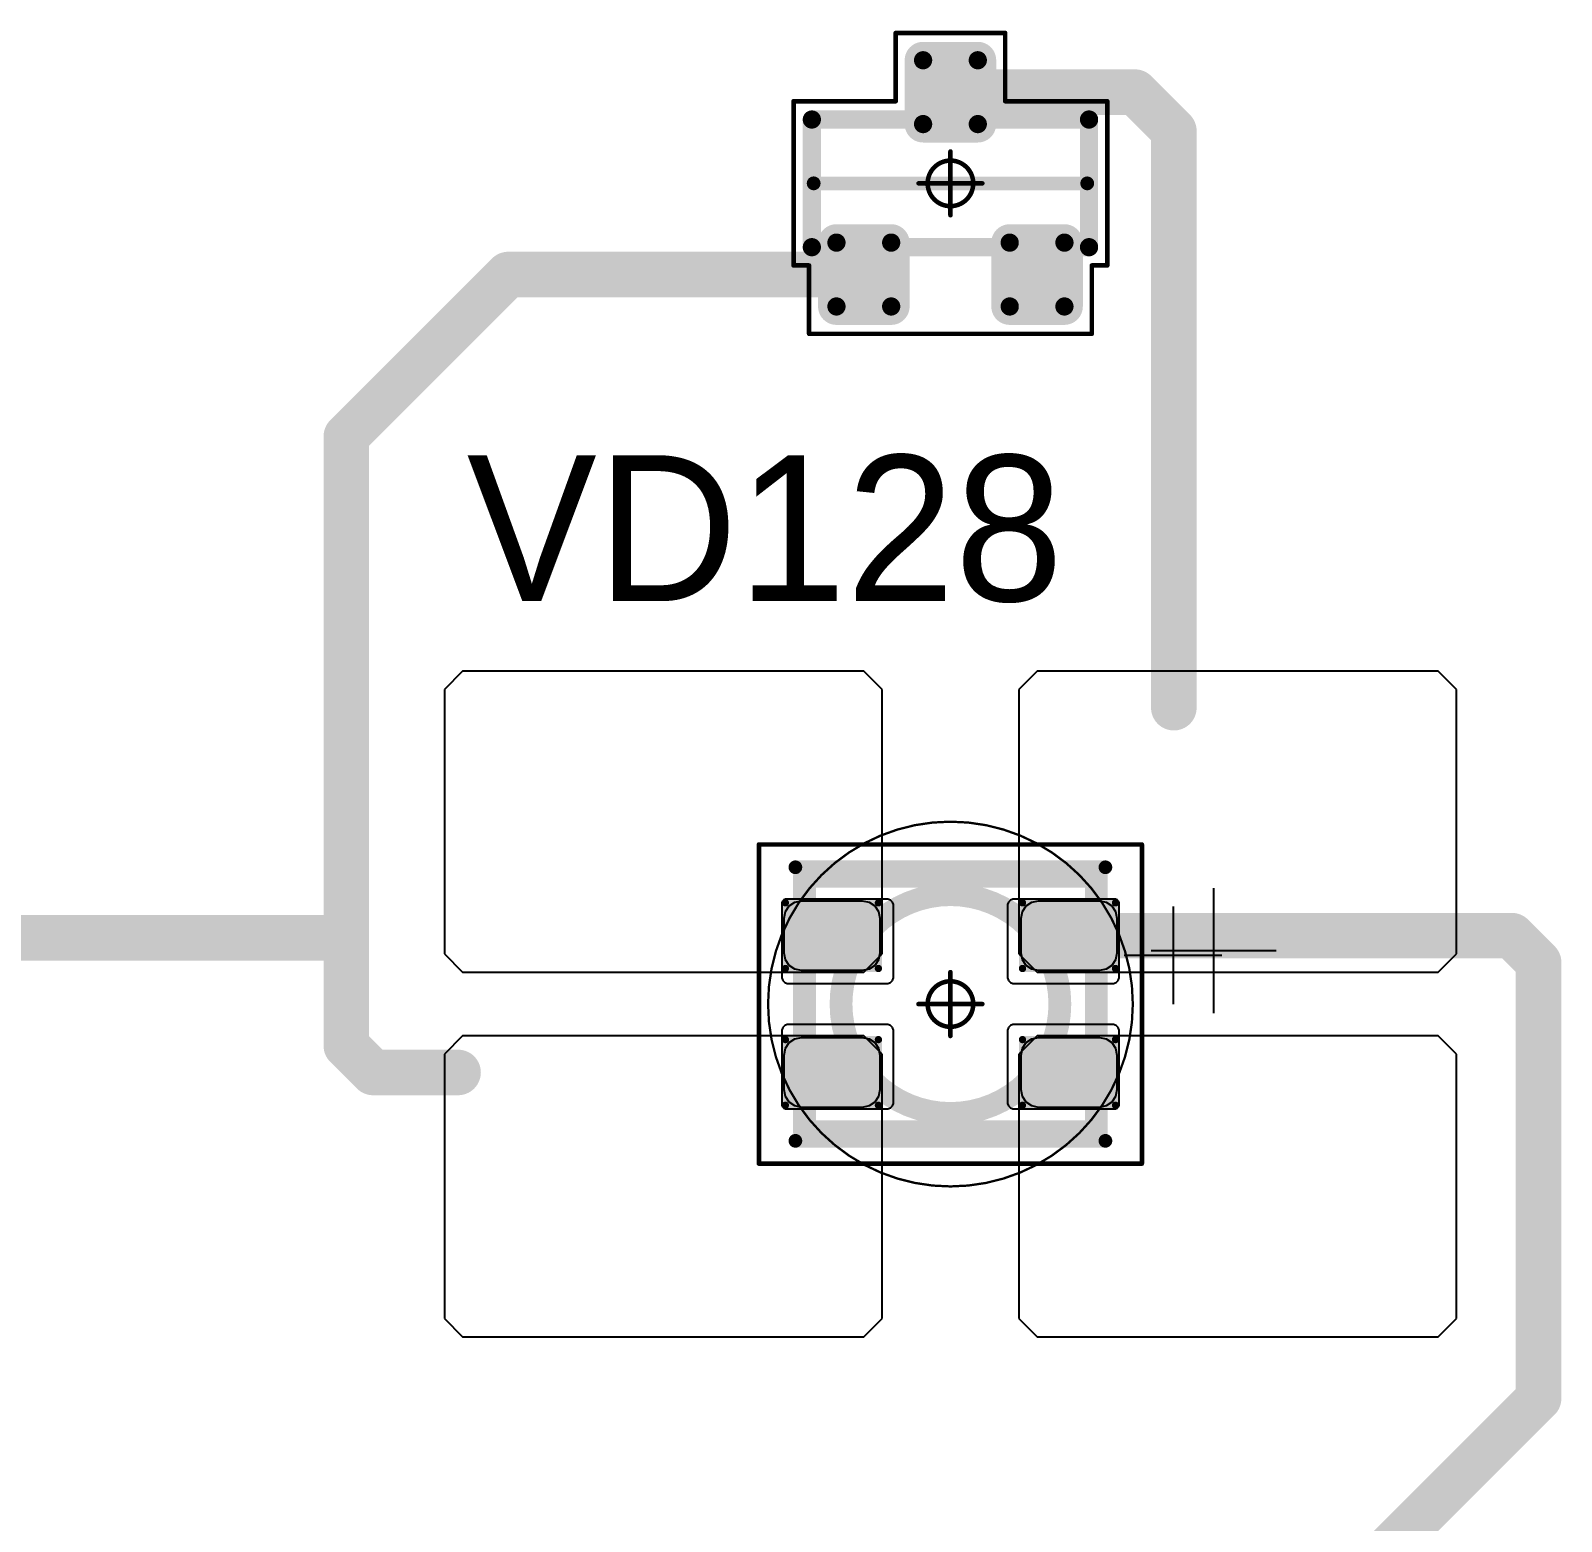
# Model space of a CAD drawing. Header units: millimetres. Extents: x 0 to 400, y 0 to 514.
# Drawn here: x 149.91 to 166.7, y 146.83 to 163.18 of the extents above; entities that cross this region are included whole.
import ezdxf

# ---------------------------------------------------------------- set-up
doc = ezdxf.new("R2010")
doc.units = ezdxf.units.MM
for name, color, linetype in [('Mechanical13', 56, 'Continuous'), ('Mechanical15', 56, 'Continuous'), ('Mechanical2', 216, 'Continuous'), ('TopLayer', 1, 'Continuous'), ('TopOverlay', 2, 'Continuous'), ('TopPaste', 8, 'Continuous'), ('TopSolder', 216, 'Continuous')]:
    doc.layers.add(name, color=color, linetype=linetype)

# ---------------------------------------------------------------- blocks, each defined once
blk = doc.blocks.new('SOT23_54')
at = {"layer": 'Mechanical13', "const_width": 0.2}
for points in [[(-0.7, 1.52), (0.7, 1.52)], [(-0.7, 1.52), (-0.7, -1.52)], [(0.7, 1.52), (0.7, -1.52)], [(-0.7, -1.52), (0.7, -1.52)]]:
    blk.add_lwpolyline(points, dxfattribs=at)
at = {"layer": 'Mechanical13', "const_width": 0.1}
for points in [[(-0.75, 1.52, 1), (-0.65, 1.52, 1)], [(-0.75, 1.52, 1), (-0.65, 1.52, 1)], [(0.65, 1.52, 1), (0.75, 1.52, 1)], [(0.65, 1.52, 1), (0.75, 1.52, 1)], [(-0.75, -1.52, 1), (-0.65, -1.52, 1)], [(-0.75, -1.52, 1), (-0.65, -1.52, 1)], [(0.65, -1.52, 1), (0.75, -1.52, 1)], [(0.65, -1.52, 1), (0.75, -1.52, 1)]]:
    blk.add_lwpolyline(points, format="xyb", close=True, dxfattribs=at)
at = {"layer": 'Mechanical15', "const_width": 0.05}
for points in [[(-0.9, 1.72), (-0.9, 1.55)], [(-0.9, 1.72), (0.9, 1.72)], [(0.9, 1.72), (0.9, 0.6)], [(-1.65, 1.55), (-1.65, -1.55)], [(-1.65, 1.55), (-0.9, 1.55)], [(0.9, 0.6), (1.65, 0.6)], [(1.65, 0.6), (1.65, -0.6)], [(0, 0.35), (0, -0.35)], [(-0.35, 0), (0.35, 0)], [(0.9, -0.6), (1.65, -0.6)], [(0.9, -0.6), (0.9, -1.72)], [(-1.65, -1.55), (-0.9, -1.55)], [(-0.9, -1.55), (-0.9, -1.72)], [(-0.9, -1.72), (0.9, -1.72)]]:
    blk.add_lwpolyline(points, dxfattribs=at)
at = {"layer": 'Mechanical15'}
for points, const_width in [([(-0.913, 1.72, 1), (-0.888, 1.72, 1)], 0.025), ([(-0.913, 1.72, 1), (-0.888, 1.72, 1)], 0.025), ([(0.888, 1.72, 1), (0.913, 1.72, 1)], 0.025), ([(0.888, 1.72, 1), (0.913, 1.72, 1)], 0.025), ([(-1.662, 1.55, 1), (-1.637, 1.55, 1)], 0.025), ([(-1.662, 1.55, 1), (-1.637, 1.55, 1)], 0.025), ([(-0.913, 1.55, 1), (-0.888, 1.55, 1)], 0.025), ([(-0.913, 1.55, 1), (-0.888, 1.55, 1)], 0.025), ([(0.888, 0.6, 1), (0.913, 0.6, 1)], 0.025), ([(0.888, 0.6, 1), (0.913, 0.6, 1)], 0.025), ([(1.637, 0.6, 1), (1.662, 0.6, 1)], 0.025), ([(1.637, 0.6, 1), (1.662, 0.6, 1)], 0.025), ([(-0.012, 0.35, 1), (0.012, 0.35, 1)], 0.025), ([(0.25, 0, 1), (-0.25, 0, 1)], 0.05), ([(-0.362, 0, 1), (-0.337, 0, 1)], 0.025), ([(-0.262, 0, 1), (-0.238, 0, 1)], 0.025), ([(0.238, 0, 1), (0.262, 0, 1)], 0.025), ([(0.337, 0, 1), (0.362, 0, 1)], 0.025), ([(-0.012, -0.35, 1), (0.012, -0.35, 1)], 0.025), ([(0.888, -0.6, 1), (0.913, -0.6, 1)], 0.025), ([(0.888, -0.6, 1), (0.913, -0.6, 1)], 0.025), ([(1.637, -0.6, 1), (1.662, -0.6, 1)], 0.025), ([(1.637, -0.6, 1), (1.662, -0.6, 1)], 0.025), ([(-1.662, -1.55, 1), (-1.637, -1.55, 1)], 0.025), ([(-1.662, -1.55, 1), (-1.637, -1.55, 1)], 0.025), ([(-0.913, -1.55, 1), (-0.888, -1.55, 1)], 0.025), ([(-0.913, -1.55, 1), (-0.888, -1.55, 1)], 0.025), ([(-0.913, -1.72, 1), (-0.888, -1.72, 1)], 0.025), ([(-0.913, -1.72, 1), (-0.888, -1.72, 1)], 0.025), ([(0.888, -1.72, 1), (0.913, -1.72, 1)], 0.025), ([(0.888, -1.72, 1), (0.913, -1.72, 1)], 0.025)]:
    blk.add_lwpolyline(points, format="xyb", close=True, dxfattribs=dict(at, const_width=const_width))
at = {"layer": 'TopLayer', "const_width": 0.1}
for points in [[(-1.4, 1.25, 1), (-1.3, 1.25, 1)], [(-0.7, 1.25, 1), (-0.6, 1.25, 1)], [(-1.4, 0.65, 1), (-1.3, 0.65, 1)], [(-0.7, 0.65, 1), (-0.6, 0.65, 1)], [(0.6, 0.3, 1), (0.7, 0.3, 1)], [(1.3, 0.3, 1), (1.4, 0.3, 1)], [(0.6, -0.3, 1), (0.7, -0.3, 1)], [(1.3, -0.3, 1), (1.4, -0.3, 1)], [(-1.4, -0.65, 1), (-1.3, -0.65, 1)], [(-0.7, -0.65, 1), (-0.6, -0.65, 1)], [(-1.4, -1.25, 1), (-1.3, -1.25, 1)], [(-0.7, -1.25, 1), (-0.6, -1.25, 1)]]:
    blk.add_lwpolyline(points, format="xyb", close=True, dxfattribs=at)
at = {"layer": 'TopLayer'}
for points in [[(-1.35, 1.35), (-1.35, 0.55), (-0.65, 1.35), (-0.65, 0.55)], [(-1.45, 1.25), (-1.45, 0.65), (-0.55, 1.25), (-0.55, 0.65)], [(0.65, 0.4), (0.65, -0.4), (1.35, 0.4), (1.35, -0.4)], [(0.55, 0.3), (0.55, -0.3), (1.45, 0.3), (1.45, -0.3)], [(-1.45, -0.65), (-1.45, -1.25), (-0.55, -0.65), (-0.55, -1.25)], [(-1.35, -0.55), (-1.35, -1.35), (-0.65, -0.55), (-0.65, -1.35)]]:
    blk.add_solid(points, dxfattribs=at)
at = {"layer": 'TopOverlay', "const_width": 0.15}
blk.add_lwpolyline([(0, 1.5), (0, -1.5)], dxfattribs=at)
at = {"layer": 'TopOverlay', "const_width": 0.075}
for points in [[(-0.038, 1.5, 1), (0.038, 1.5, 1)], [(-0.038, -1.5, 1), (0.038, -1.5, 1)]]:
    blk.add_lwpolyline(points, format="xyb", close=True, dxfattribs=at)
at = {"layer": 'TopPaste', "const_width": 0.075}
for points in [[(-1.387, 1.25, 1), (-1.313, 1.25, 1)], [(-0.687, 1.25, 1), (-0.613, 1.25, 1)], [(-1.387, 0.65, 1), (-1.313, 0.65, 1)], [(-0.687, 0.65, 1), (-0.613, 0.65, 1)], [(0.613, 0.3, 1), (0.687, 0.3, 1)], [(1.313, 0.3, 1), (1.387, 0.3, 1)], [(0.613, -0.3, 1), (0.687, -0.3, 1)], [(1.313, -0.3, 1), (1.387, -0.3, 1)], [(-1.387, -0.65, 1), (-1.313, -0.65, 1)], [(-0.687, -0.65, 1), (-0.613, -0.65, 1)], [(-1.387, -1.25, 1), (-1.313, -1.25, 1)], [(-0.687, -1.25, 1), (-0.613, -1.25, 1)]]:
    blk.add_lwpolyline(points, format="xyb", close=True, dxfattribs=at)
at = {"layer": 'TopPaste'}
for points in [[(-1.425, 1.25), (-1.425, 0.65), (-0.575, 1.25), (-0.575, 0.65)], [(-1.35, 1.325), (-1.35, 0.575), (-0.65, 1.325), (-0.65, 0.575)], [(0.65, 0.375), (0.65, -0.375), (1.35, 0.375), (1.35, -0.375)], [(0.575, 0.3), (0.575, -0.3), (1.425, 0.3), (1.425, -0.3)], [(-1.425, -0.65), (-1.425, -1.25), (-0.575, -0.65), (-0.575, -1.25)], [(-1.35, -0.575), (-1.35, -1.325), (-0.65, -0.575), (-0.65, -1.325)]]:
    blk.add_solid(points, dxfattribs=at)
at = {"layer": 'TopSolder', "const_width": 0.202}
for points in [[(-1.451, 1.25, 1), (-1.249, 1.25, 1)], [(-0.751, 1.25, 1), (-0.549, 1.25, 1)], [(-1.451, 0.65, 1), (-1.249, 0.65, 1)], [(-0.751, 0.65, 1), (-0.549, 0.65, 1)], [(0.549, 0.3, 1), (0.751, 0.3, 1)], [(1.249, 0.3, 1), (1.451, 0.3, 1)], [(0.549, -0.3, 1), (0.751, -0.3, 1)], [(1.249, -0.3, 1), (1.451, -0.3, 1)], [(-1.451, -0.65, 1), (-1.249, -0.65, 1)], [(-0.751, -0.65, 1), (-0.549, -0.65, 1)], [(-1.451, -1.25, 1), (-1.249, -1.25, 1)], [(-0.751, -1.25, 1), (-0.549, -1.25, 1)]]:
    blk.add_lwpolyline(points, format="xyb", close=True, dxfattribs=at)
at = {"layer": 'TopSolder'}
for points in [[(-1.35, 1.452), (-1.35, 0.448), (-0.65, 1.452), (-0.65, 0.448)], [(-1.552, 1.25), (-1.552, 0.65), (-0.448, 1.25), (-0.448, 0.65)], [(0.65, 0.502), (0.65, -0.502), (1.35, 0.502), (1.35, -0.502)], [(0.448, 0.3), (0.448, -0.3), (1.552, 0.3), (1.552, -0.3)], [(-1.35, -0.448), (-1.35, -1.452), (-0.65, -0.448), (-0.65, -1.452)], [(-1.552, -0.65), (-1.552, -1.25), (-0.448, -0.65), (-0.448, -1.25)]]:
    blk.add_solid(points, dxfattribs=at)
blk = doc.blocks.new('E65F_227')
at = {"layer": 'Mechanical13'}
for p, q in [((2.441, 1.071), (2.441, 0)), ((1.905, 0.536), (2.976, 0.536))]:
    blk.add_line(p, q, dxfattribs=at)
at = {"layer": 'Mechanical13', "const_width": 0.25}
for points in [[(-1.6, -1.4), (-1.6, 1.4)], [(-1.6, 1.4), (1.6, 1.4)], [(1.6, -1.4), (1.6, 1.4)], [(-1.6, -1.4), (1.6, -1.4)]]:
    blk.add_lwpolyline(points, dxfattribs=at)
at = {"layer": 'Mechanical13'}
for points, const_width in [([(-1.663, 1.4, 1), (-1.538, 1.4, 1)], 0.125), ([(-1.663, 1.4, 1), (-1.538, 1.4, 1)], 0.125), ([(1.537, 1.4, 1), (1.662, 1.4, 1)], 0.125), ([(1.537, 1.4, 1), (1.662, 1.4, 1)], 0.125), ([(1.2, 0, 1), (-1.2, 0, 1)], 0.25), ([(-1.263, 0, 1), (-1.138, 0, 1)], 0.125), ([(1.137, 0, 1), (1.262, 0, 1)], 0.125), ([(-1.663, -1.4, 1), (-1.538, -1.4, 1)], 0.125), ([(-1.663, -1.4, 1), (-1.538, -1.4, 1)], 0.125), ([(1.537, -1.4, 1), (1.662, -1.4, 1)], 0.125), ([(1.537, -1.4, 1), (1.662, -1.4, 1)], 0.125)]:
    blk.add_lwpolyline(points, format="xyb", close=True, dxfattribs=dict(at, const_width=const_width))
at = {"layer": 'Mechanical15', "const_width": 0.05}
for points in [[(-2.1, 1.75), (2.1, 1.75)], [(-2.1, -1.75), (-2.1, 1.75)], [(2.1, -1.75), (2.1, 1.75)], [(0, -0.35), (0, 0.35)], [(0, -0.35), (0, 0.35)], [(-0.35, 0), (0.35, 0)], [(-0.35, 0), (0.35, 0)], [(-2.1, -1.75), (2.1, -1.75)]]:
    blk.add_lwpolyline(points, dxfattribs=at)
at = {"layer": 'Mechanical15'}
for points, const_width in [([(-2.113, 1.75, 1), (-2.088, 1.75, 1)], 0.025), ([(-2.113, 1.75, 1), (-2.088, 1.75, 1)], 0.025), ([(2.087, 1.75, 1), (2.112, 1.75, 1)], 0.025), ([(2.087, 1.75, 1), (2.112, 1.75, 1)], 0.025), ([(-0.013, 0.35, 1), (0.012, 0.35, 1)], 0.025), ([(-0.013, 0.35, 1), (0.012, 0.35, 1)], 0.025), ([(0.25, 0, 1), (-0.25, 0, 1)], 0.05), ([(0.25, 0, 1), (-0.25, 0, 1)], 0.05), ([(-0.363, 0, 1), (-0.338, 0, 1)], 0.025), ([(-0.363, 0, 1), (-0.338, 0, 1)], 0.025), ([(-0.263, 0, 1), (-0.238, 0, 1)], 0.025), ([(-0.263, 0, 1), (-0.238, 0, 1)], 0.025), ([(0.237, 0, 1), (0.262, 0, 1)], 0.025), ([(0.237, 0, 1), (0.262, 0, 1)], 0.025), ([(0.337, 0, 1), (0.362, 0, 1)], 0.025), ([(0.337, 0, 1), (0.362, 0, 1)], 0.025), ([(-0.013, -0.35, 1), (0.012, -0.35, 1)], 0.025), ([(-0.013, -0.35, 1), (0.012, -0.35, 1)], 0.025), ([(-2.113, -1.75, 1), (-2.088, -1.75, 1)], 0.025), ([(-2.113, -1.75, 1), (-2.088, -1.75, 1)], 0.025), ([(2.087, -1.75, 1), (2.112, -1.75, 1)], 0.025), ([(2.087, -1.75, 1), (2.112, -1.75, 1)], 0.025)]:
    blk.add_lwpolyline(points, format="xyb", close=True, dxfattribs=dict(at, const_width=const_width))
at = {"layer": 'TopLayer'}
for p, q in [((-5.35, 3.65), (-5.55, 3.45)), ((-0.95, 3.65), (-5.35, 3.65)), ((-5.35, 3.65), (-5.35, 3.65)), ((-0.75, 3.45), (-0.95, 3.65)), ((0.95, 3.65), (0.75, 3.45)), ((5.35, 3.65), (0.95, 3.65)), ((0.95, 3.65), (0.95, 3.65)), ((5.55, 3.45), (5.35, 3.65)), ((-5.55, 3.45), (-5.55, 3.45)), ((-5.55, 3.45), (-5.55, 0.55)), ((-0.75, 0.55), (-0.75, 3.45)), ((0.75, 3.45), (0.75, 3.45)), ((0.75, 3.45), (0.75, 0.55)), ((5.55, 0.55), (5.55, 3.45)), ((-5.55, 0.55), (-5.35, 0.35)), ((-0.95, 0.35), (-0.75, 0.55)), ((0.75, 0.55), (0.95, 0.35)), ((5.35, 0.35), (5.55, 0.55)), ((-5.35, 0.35), (-0.95, 0.35)), ((0.95, 0.35), (5.35, 0.35)), ((-5.35, -0.35), (-5.55, -0.55)), ((-0.95, -0.35), (-5.35, -0.35)), ((-5.35, -0.35), (-5.35, -0.35)), ((-0.75, -0.55), (-0.95, -0.35)), ((0.95, -0.35), (0.75, -0.55)), ((5.35, -0.35), (0.95, -0.35)), ((0.95, -0.35), (0.95, -0.35)), ((5.55, -0.55), (5.35, -0.35)), ((-5.55, -0.55), (-5.55, -0.55)), ((-5.55, -0.55), (-5.55, -3.45)), ((-0.75, -3.45), (-0.75, -0.55)), ((0.75, -0.55), (0.75, -0.55)), ((0.75, -0.55), (0.75, -3.45)), ((5.55, -3.45), (5.55, -0.55)), ((-5.55, -3.45), (-5.35, -3.65)), ((-0.95, -3.65), (-0.75, -3.45)), ((0.75, -3.45), (0.95, -3.65)), ((5.35, -3.65), (5.55, -3.45)), ((-5.35, -3.65), (-0.95, -3.65)), ((0.95, -3.65), (5.35, -3.65))]:
    blk.add_line(p, q, dxfattribs=at)
at = {"layer": 'TopLayer', "const_width": 0.04}
for points in [[(-1.83, 1.11, 1), (-1.79, 1.11, 1)], [(-0.81, 1.11, 1), (-0.77, 1.11, 1)], [(0.77, 1.11, 1), (0.81, 1.11, 1)], [(1.79, 1.11, 1), (1.83, 1.11, 1)], [(-1.83, 0.39, 1), (-1.79, 0.39, 1)], [(-0.81, 0.39, 1), (-0.77, 0.39, 1)], [(0.77, 0.39, 1), (0.81, 0.39, 1)], [(1.79, 0.39, 1), (1.83, 0.39, 1)], [(-1.83, -0.39, 1), (-1.79, -0.39, 1)], [(-0.81, -0.39, 1), (-0.77, -0.39, 1)], [(0.77, -0.39, 1), (0.81, -0.39, 1)], [(1.79, -0.39, 1), (1.83, -0.39, 1)], [(-1.83, -1.11, 1), (-1.79, -1.11, 1)], [(-0.81, -1.11, 1), (-0.77, -1.11, 1)], [(0.77, -1.11, 1), (0.81, -1.11, 1)], [(1.79, -1.11, 1), (1.83, -1.11, 1)]]:
    blk.add_lwpolyline(points, format="xyb", close=True, dxfattribs=at)
at = {"layer": 'TopLayer'}
for points in [[(-1.85, 1.11), (-1.85, 0.39), (-0.75, 1.11), (-0.75, 0.39)], [(-1.81, 1.15), (-1.81, 0.35), (-0.79, 1.15), (-0.79, 0.35)], [(0.75, 1.11), (0.75, 0.39), (1.85, 1.11), (1.85, 0.39)], [(0.79, 1.15), (0.79, 0.35), (1.81, 1.15), (1.81, 0.35)], [(-1.85, -0.39), (-1.85, -1.11), (-0.75, -0.39), (-0.75, -1.11)], [(-1.81, -0.35), (-1.81, -1.15), (-0.79, -0.35), (-0.79, -1.15)], [(0.75, -0.39), (0.75, -1.11), (1.85, -0.39), (1.85, -1.11)], [(0.79, -0.35), (0.79, -1.15), (1.81, -0.35), (1.81, -1.15)]]:
    blk.add_solid(points, dxfattribs=at)
at = {"layer": 'TopOverlay'}
for p, q in [((2.886, 1.271), (2.886, -0.1)), ((2.2, 0.586), (3.571, 0.586))]:
    blk.add_line(p, q, dxfattribs=at)
at = {"layer": 'TopOverlay', "const_width": 0.15}
for points in [[(-1.7, 1.5), (1.7, 1.5)], [(-1.7, -1.5), (1.7, -1.5)]]:
    blk.add_lwpolyline(points, dxfattribs=at)
at = {"layer": 'TopOverlay', "const_width": 0.075}
for points in [[(-1.738, 1.5, 1), (-1.663, 1.5, 1)], [(1.662, 1.5, 1), (1.737, 1.5, 1)], [(-1.738, -1.5, 1), (-1.663, -1.5, 1)], [(1.662, -1.5, 1), (1.737, -1.5, 1)]]:
    blk.add_lwpolyline(points, format="xyb", close=True, dxfattribs=at)
at = {"layer": 'TopPaste'}
for p, q in [((-1.814, 1.011), (-1.829, 0.938)), ((-1.773, 1.073), (-1.814, 1.011)), ((-1.711, 1.114), (-1.773, 1.073)), ((-1.638, 1.129), (-1.711, 1.114)), ((-0.963, 1.129), (-1.638, 1.129)), ((-0.889, 1.114), (-0.963, 1.129)), ((-0.827, 1.073), (-0.889, 1.114)), ((-0.786, 1.011), (-0.827, 1.073)), ((-0.771, 0.938), (-0.786, 1.011)), ((0.786, 1.011), (0.771, 0.938)), ((0.827, 1.073), (0.786, 1.011)), ((0.889, 1.114), (0.827, 1.073)), ((0.962, 1.129), (0.889, 1.114)), ((1.637, 1.129), (0.962, 1.129)), ((1.711, 1.114), (1.637, 1.129)), ((1.773, 1.073), (1.711, 1.114)), ((1.814, 1.011), (1.773, 1.073)), ((1.829, 0.938), (1.814, 1.011)), ((-1.829, 0.938), (-1.829, 0.563)), ((-0.771, 0.563), (-0.771, 0.938)), ((0.771, 0.938), (0.771, 0.563)), ((1.829, 0.563), (1.829, 0.938)), ((-1.829, 0.563), (-1.814, 0.489)), ((-0.786, 0.489), (-0.771, 0.563)), ((0.771, 0.563), (0.786, 0.489)), ((1.814, 0.489), (1.829, 0.563)), ((-1.814, 0.489), (-1.773, 0.427)), ((-1.773, 0.427), (-1.711, 0.386)), ((-1.711, 0.386), (-1.638, 0.371)), ((-1.638, 0.371), (-0.963, 0.371)), ((-0.963, 0.371), (-0.889, 0.386)), ((-0.889, 0.386), (-0.827, 0.427)), ((-0.827, 0.427), (-0.786, 0.489)), ((0.786, 0.489), (0.827, 0.427)), ((0.827, 0.427), (0.889, 0.386)), ((0.889, 0.386), (0.962, 0.371)), ((0.962, 0.371), (1.637, 0.371)), ((1.637, 0.371), (1.711, 0.386)), ((1.711, 0.386), (1.773, 0.427)), ((1.773, 0.427), (1.814, 0.489)), ((-1.814, -0.489), (-1.829, -0.563)), ((-1.773, -0.427), (-1.814, -0.489)), ((-1.711, -0.386), (-1.773, -0.427)), ((-1.638, -0.371), (-1.711, -0.386)), ((-0.963, -0.371), (-1.638, -0.371)), ((-0.889, -0.386), (-0.963, -0.371)), ((-0.827, -0.427), (-0.889, -0.386)), ((-0.786, -0.489), (-0.827, -0.427)), ((-0.771, -0.563), (-0.786, -0.489)), ((0.786, -0.489), (0.771, -0.563)), ((0.827, -0.427), (0.786, -0.489)), ((0.889, -0.386), (0.827, -0.427)), ((0.962, -0.371), (0.889, -0.386)), ((1.637, -0.371), (0.962, -0.371)), ((1.711, -0.386), (1.637, -0.371)), ((1.773, -0.427), (1.711, -0.386)), ((1.814, -0.489), (1.773, -0.427)), ((1.829, -0.563), (1.814, -0.489)), ((-1.829, -0.563), (-1.829, -0.938)), ((-0.771, -0.938), (-0.771, -0.563)), ((0.771, -0.563), (0.771, -0.938)), ((1.829, -0.938), (1.829, -0.563)), ((-1.829, -0.938), (-1.814, -1.011)), ((-0.786, -1.011), (-0.771, -0.938)), ((0.771, -0.938), (0.786, -1.011)), ((1.814, -1.011), (1.829, -0.938)), ((-1.814, -1.011), (-1.773, -1.073)), ((-1.773, -1.073), (-1.711, -1.114)), ((-1.711, -1.114), (-1.638, -1.129)), ((-1.638, -1.129), (-0.963, -1.129)), ((-0.963, -1.129), (-0.889, -1.114)), ((-0.889, -1.114), (-0.827, -1.073)), ((-0.827, -1.073), (-0.786, -1.011)), ((0.786, -1.011), (0.827, -1.073)), ((0.827, -1.073), (0.889, -1.114)), ((0.889, -1.114), (0.962, -1.129)), ((0.962, -1.129), (1.637, -1.129)), ((1.637, -1.129), (1.711, -1.114)), ((1.711, -1.114), (1.773, -1.073)), ((1.773, -1.073), (1.814, -1.011))]:
    blk.add_line(p, q, dxfattribs=at)
at = {"layer": 'TopSolder'}
for p, q in [((-1.842, 1.129), (-1.85, 1.111)), ((-1.85, 1.111), (-1.85, 1.101)), ((-1.85, 1.101), (-1.85, 1.101)), ((-1.85, 1.101), (-1.85, 0.301)), ((-1.828, 1.143), (-1.842, 1.129)), ((-1.81, 1.151), (-1.828, 1.143)), ((-1.8, 1.151), (-1.81, 1.151)), ((-0.7, 1.151), (-1.8, 1.151)), ((-0.685, 1.151), (-0.7, 1.151)), ((-0.7, 1.151), (-0.7, 1.151)), ((-0.658, 1.139), (-0.685, 1.151)), ((-0.636, 1.118), (-0.658, 1.139)), ((-0.625, 1.09), (-0.636, 1.118)), ((-0.625, 1.076), (-0.625, 1.09)), ((-0.625, 0.301), (-0.625, 1.076)), ((0.636, 1.118), (0.625, 1.09)), ((0.625, 1.09), (0.625, 1.076)), ((0.625, 1.076), (0.625, 1.076)), ((0.625, 1.076), (0.625, 0.301)), ((0.657, 1.139), (0.636, 1.118)), ((0.685, 1.151), (0.657, 1.139)), ((0.7, 1.151), (0.685, 1.151)), ((1.8, 1.151), (0.7, 1.151)), ((1.81, 1.151), (1.8, 1.151)), ((1.8, 1.151), (1.8, 1.151)), ((1.828, 1.143), (1.81, 1.151)), ((1.842, 1.129), (1.828, 1.143)), ((1.85, 1.111), (1.842, 1.129)), ((1.85, 1.101), (1.85, 1.111)), ((1.85, 0.301), (1.85, 1.101)), ((-1.85, 0.301), (-1.85, 0.286)), ((-1.85, 0.286), (-1.839, 0.258)), ((-1.839, 0.258), (-1.818, 0.237)), ((-1.818, 0.237), (-1.79, 0.226)), ((-1.79, 0.226), (-1.775, 0.226)), ((-1.775, 0.226), (-1.775, 0.226)), ((-1.775, 0.226), (-0.7, 0.226)), ((-0.7, 0.226), (-0.685, 0.226)), ((-0.685, 0.226), (-0.658, 0.237)), ((-0.658, 0.237), (-0.636, 0.258)), ((-0.636, 0.258), (-0.625, 0.286)), ((-0.625, 0.286), (-0.625, 0.301)), ((-0.625, 0.301), (-0.625, 0.301)), ((0.625, 0.301), (0.625, 0.286)), ((0.625, 0.286), (0.636, 0.258)), ((0.636, 0.258), (0.657, 0.237)), ((0.657, 0.237), (0.685, 0.226)), ((0.685, 0.226), (0.7, 0.226)), ((0.7, 0.226), (0.7, 0.226)), ((0.7, 0.226), (1.775, 0.226)), ((1.775, 0.226), (1.79, 0.226)), ((1.79, 0.226), (1.817, 0.237)), ((1.817, 0.237), (1.839, 0.258)), ((1.839, 0.258), (1.85, 0.286)), ((1.85, 0.286), (1.85, 0.301)), ((1.85, 0.301), (1.85, 0.301)), ((-1.839, -0.257), (-1.85, -0.285)), ((-1.85, -0.285), (-1.85, -0.299)), ((-1.85, -0.299), (-1.85, -0.299)), ((-1.85, -0.299), (-1.85, -1.099)), ((-1.818, -0.236), (-1.839, -0.257)), ((-1.79, -0.224), (-1.818, -0.236)), ((-1.775, -0.224), (-1.79, -0.224)), ((-0.7, -0.224), (-1.775, -0.224)), ((-0.685, -0.224), (-0.7, -0.224)), ((-0.7, -0.224), (-0.7, -0.224)), ((-0.658, -0.236), (-0.685, -0.224)), ((-0.636, -0.257), (-0.658, -0.236)), ((-0.625, -0.285), (-0.636, -0.257)), ((-0.625, -0.299), (-0.625, -0.285)), ((-0.625, -1.074), (-0.625, -0.299)), ((0.636, -0.257), (0.625, -0.285)), ((0.625, -0.285), (0.625, -0.299)), ((0.625, -0.299), (0.625, -0.299)), ((0.625, -0.299), (0.625, -1.074)), ((0.657, -0.236), (0.636, -0.257)), ((0.685, -0.224), (0.657, -0.236)), ((0.7, -0.224), (0.685, -0.224)), ((1.775, -0.224), (0.7, -0.224)), ((1.79, -0.224), (1.775, -0.224)), ((1.775, -0.224), (1.775, -0.224)), ((1.817, -0.236), (1.79, -0.224)), ((1.839, -0.257), (1.817, -0.236)), ((1.85, -0.285), (1.839, -0.257)), ((1.85, -0.299), (1.85, -0.285)), ((1.85, -1.099), (1.85, -0.299)), ((-1.85, -1.099), (-1.85, -1.109)), ((-1.85, -1.109), (-1.842, -1.128)), ((-1.842, -1.128), (-1.828, -1.142)), ((-1.828, -1.142), (-1.81, -1.149)), ((-1.81, -1.149), (-1.8, -1.149)), ((-1.8, -1.149), (-0.7, -1.149)), ((-1.8, -1.149), (-1.8, -1.149)), ((-0.7, -1.149), (-0.685, -1.149)), ((-0.685, -1.149), (-0.658, -1.138)), ((-0.658, -1.138), (-0.636, -1.117)), ((-0.636, -1.117), (-0.625, -1.089)), ((-0.625, -1.089), (-0.625, -1.074)), ((-0.625, -1.074), (-0.625, -1.074)), ((0.625, -1.074), (0.625, -1.089)), ((0.625, -1.089), (0.636, -1.117)), ((0.636, -1.117), (0.657, -1.138)), ((0.657, -1.138), (0.685, -1.149)), ((0.685, -1.149), (0.7, -1.149)), ((0.7, -1.149), (1.8, -1.149)), ((0.7, -1.149), (0.7, -1.149)), ((1.8, -1.149), (1.81, -1.149)), ((1.81, -1.149), (1.828, -1.142)), ((1.828, -1.142), (1.842, -1.128)), ((1.842, -1.128), (1.85, -1.109)), ((1.85, -1.109), (1.85, -1.099)), ((1.85, -1.099), (1.85, -1.099))]:
    blk.add_line(p, q, dxfattribs=at)

msp = doc.modelspace()

# ---------------------------------------------------------------- linework, layer by layer
at = {"layer": 'Mechanical2'}
for points, const_width in [([(162, 152.5, 1), (158, 152.5, 1)], 0.0254), ([(160, 154.5, 1), (160, 154.5, 1)], 0.0005), ([(157.994, 152.5, 1), (158.006, 152.5, 1)], 0.0127), ([(158, 152.5, 1), (158, 152.5, 1)], 0.0005), ([(161.994, 152.5, 1), (162.006, 152.5, 1)], 0.0127), ([(162, 152.5, 1), (162, 152.5, 1)], 0.0005), ([(160, 150.5, 1), (160, 150.5, 1)], 0.0005)]:
    msp.add_lwpolyline(points, format="xyb", close=True, dxfattribs=dict(at, const_width=const_width))
at = {"layer": 'Mechanical2', "const_width": 0.001}
for points in [[(160, 150.5), (160, 154.5)], [(158, 152.5), (162, 152.5)]]:
    msp.add_lwpolyline(points, dxfattribs=at)
at = {"layer": 'TopLayer', "const_width": 0.5}
for points in [[(160, 162.5), (162.025, 162.5)], [(162.025, 162.5), (162.45, 162.075)], [(162.45, 155.75), (162.45, 162.075)], [(153.375, 158.725), (155.15, 160.5)], [(155.15, 160.5), (159.05, 160.5)], [(153.375, 153.15), (153.375, 158.725)], [(144.675, 153.225), (153.3, 153.225)], [(153.3, 153.225), (153.375, 153.15)], [(161.3, 153.25), (166.157, 153.25)], [(166.157, 153.25), (166.45, 152.957)], [(153.375, 152.043), (153.375, 153.15)], [(166.45, 148.175), (166.45, 152.957)], [(153.375, 152.043), (153.668, 151.75)], [(153.668, 151.75), (154.6, 151.75)], [(164.15, 145.875), (166.45, 148.175)]]:
    msp.add_lwpolyline(points, dxfattribs=at)
at = {"layer": 'TopLayer', "const_width": 0.25}
for points in [[(159.875, 162.5, 1), (160.125, 162.5, 1)], [(161.9, 162.5, 1), (162.15, 162.5, 1)], [(161.9, 162.5, 1), (162.15, 162.5, 1)], [(162.325, 162.075, 1), (162.575, 162.075, 1)], [(162.325, 162.075, 1), (162.575, 162.075, 1)], [(155.025, 160.5, 1), (155.275, 160.5, 1)], [(155.025, 160.5, 1), (155.275, 160.5, 1)], [(158.925, 160.5, 1), (159.175, 160.5, 1)], [(153.25, 158.725, 1), (153.5, 158.725, 1)], [(153.25, 158.725, 1), (153.5, 158.725, 1)], [(162.325, 155.75, 1), (162.575, 155.75, 1)], [(153.175, 153.225, 1), (153.425, 153.225, 1)], [(153.175, 153.225, 1), (153.425, 153.225, 1)], [(161.175, 153.25, 1), (161.425, 153.25, 1)], [(166.032, 153.25, 1), (166.282, 153.25, 1)], [(166.032, 153.25, 1), (166.282, 153.25, 1)], [(153.25, 153.15, 1), (153.5, 153.15, 1)], [(153.25, 153.15, 1), (153.5, 153.15, 1)], [(153.25, 153.15, 1), (153.5, 153.15, 1)], [(166.325, 152.957, 1), (166.575, 152.957, 1)], [(166.325, 152.957, 1), (166.575, 152.957, 1)], [(153.25, 152.043, 1), (153.5, 152.043, 1)], [(153.25, 152.043, 1), (153.5, 152.043, 1)], [(153.543, 151.75, 1), (153.793, 151.75, 1)], [(153.543, 151.75, 1), (153.793, 151.75, 1)], [(154.475, 151.75, 1), (154.725, 151.75, 1)], [(166.325, 148.175, 1), (166.575, 148.175, 1)], [(166.325, 148.175, 1), (166.575, 148.175, 1)]]:
    msp.add_lwpolyline(points, format="xyb", close=True, dxfattribs=at)

# ---------------------------------------------------------------- block references
for name, p, rotation in [('SOT23_54', (160, 161.5), 90), ('E65F_227', (160, 152.5), 360)]:
    msp.add_blockref(name, p, dxfattribs=dict(rotation=rotation))

# ---------------------------------------------------------------- texts
at = {"layer": 'TopOverlay'}
msp.add_text('VD128', height=1.6, dxfattribs=at).set_placement((154.695, 156.919))

doc.saveas('drawing.dxf')
